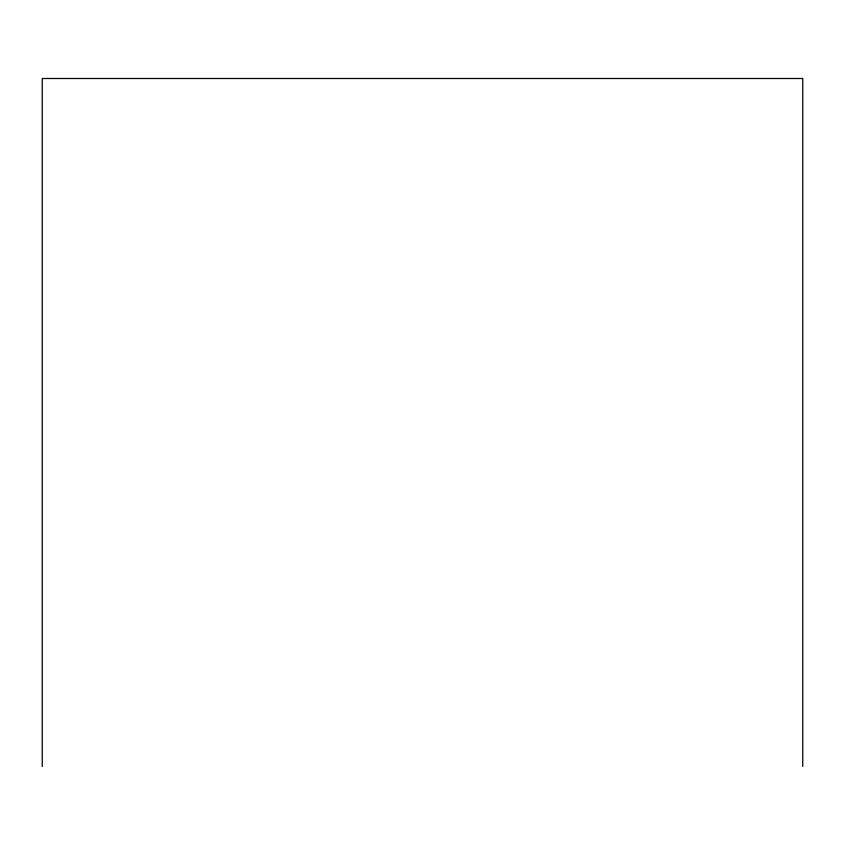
<?xml version="1.0" encoding="UTF-8"?>
<svg xmlns="http://www.w3.org/2000/svg" width="845" height="845" viewBox="0 0 845 845"><rect width="100%" height="100%" fill="white"/><g stroke="black" fill="none" stroke-linecap="round" stroke-linejoin="round"><path stroke-width="1.27" d="M802.75 766.499L802.75 78.5L42.25 78.5L42.25 766.499"/></g></svg>
